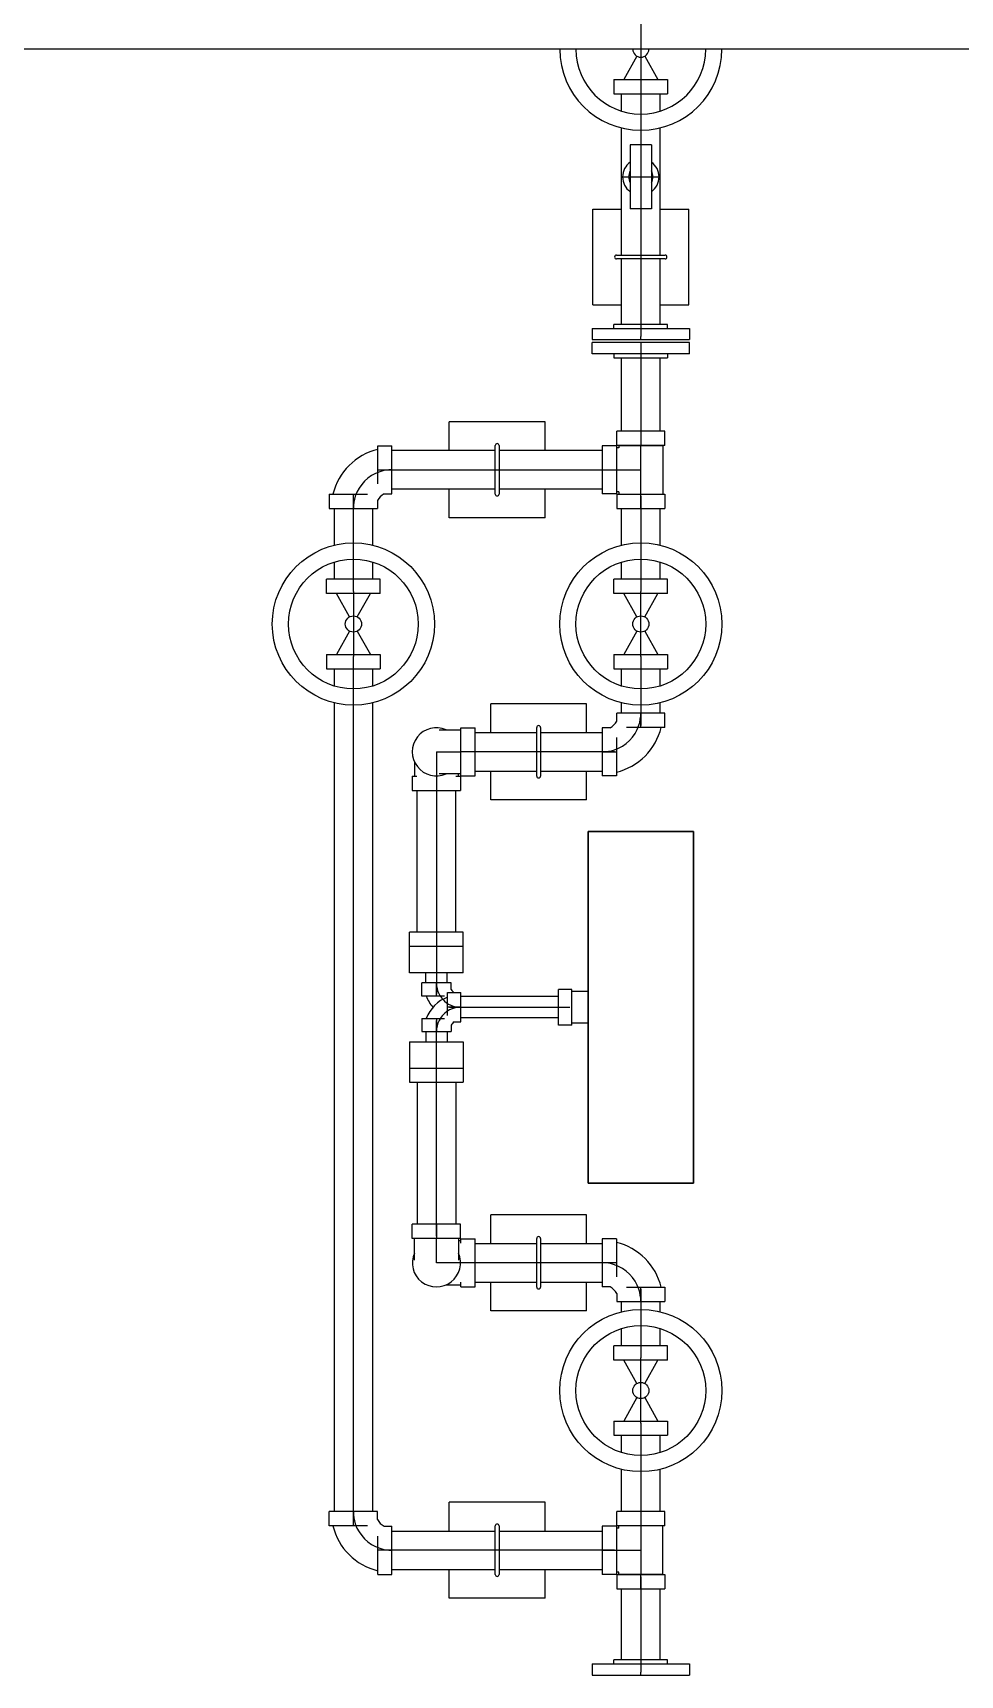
# Model space of a CAD drawing. Header units: inches. Extents: x 517790 to 538444, y 301815 to 302461.
# Drawn here: x 517919.116 to 517920.616, y 302311.201 to 302313.858 of the extents above; entities that cross this region are included whole.
import ezdxf

# ---------------------------------------------------------------- set-up
doc = ezdxf.new("R2010")
doc.units = ezdxf.units.IN
doc.header["$MEASUREMENT"] = 0
doc.layers.add('硅胶总平面底图 工艺装置区', color=253, linetype='Continuous')

msp = doc.modelspace()

# ---------------------------------------------------------------- linework, layer by layer
at = {"layer": '硅胶总平面底图 工艺装置区', "color": 253, "linetype": 'Continuous', "lineweight": -3}
for p, q in [((517920.0998, 302313.8842), (517920.0998, 302313.8316)), ((517922.9931, 302313.8316), (517917.9216, 302313.8316)), ((517920.0998, 302313.8316), (517920.0998, 302313.7789)), ((517920.0934, 302313.8201), (517920.0723, 302313.7822)), ((517920.1061, 302313.8201), (517920.1272, 302313.7822)), ((517920.0563, 302313.7822), (517920.0998, 302313.7822)), ((517920.0563, 302313.7822), (517920.0563, 302313.7593)), ((517920.0998, 302313.7822), (517920.1432, 302313.7822)), ((517920.0998, 302313.7789), (517920.0998, 302313.7593)), ((517920.1432, 302313.7822), (517920.1432, 302313.7593)), ((517920.0563, 302313.7593), (517920.0998, 302313.7593)), ((517920.0686, 302313.7313), (517920.0686, 302313.7593)), ((517920.0998, 302313.7593), (517920.0998, 302313.7266)), ((517920.0998, 302313.7593), (517920.1432, 302313.7593)), ((517920.1309, 302313.7313), (517920.1309, 302313.7593)), ((517920.0998, 302313.7266), (517920.0998, 302313.7004)), ((517920.0686, 302313.6249), (517920.0686, 302313.7041)), ((517920.0998, 302313.7004), (517920.0998, 302313.6766)), ((517920.1309, 302313.6249), (517920.1309, 302313.7041)), ((517920.0826, 302313.6766), (517920.0826, 302313.6249)), ((517920.117, 302313.6766), (517920.0826, 302313.6766)), ((517920.0998, 302313.6766), (517920.0998, 302313.6249)), ((517920.117, 302313.6766), (517920.117, 302313.6249)), ((517920.0686, 302313.6249), (517920.1309, 302313.6249)), ((517920.0686, 302313.4984), (517920.0686, 302313.6249)), ((517920.0826, 302313.6249), (517920.0826, 302313.5733)), ((517920.0998, 302313.6249), (517920.0998, 302313.6249)), ((517920.0998, 302313.6249), (517920.0998, 302313.6249)), ((517920.0998, 302313.6249), (517920.0998, 302313.5733)), ((517920.117, 302313.6249), (517920.117, 302313.5733)), ((517920.1309, 302313.4984), (517920.1309, 302313.6249)), ((517920.0223, 302313.4178), (517920.0223, 302313.5728)), ((517920.0223, 302313.5728), (517920.0686, 302313.5728)), ((517920.117, 302313.5733), (517920.0826, 302313.5733)), ((517920.0998, 302313.5733), (517920.0998, 302313.4984)), ((517920.1309, 302313.5728), (517920.1773, 302313.5728)), ((517920.1773, 302313.4178), (517920.1773, 302313.5728)), ((517920.0605, 302313.4984), (517920.139, 302313.4984)), ((517920.139, 302313.4922), (517920.0605, 302313.4922)), ((517920.0686, 302313.3863), (517920.0686, 302313.4922)), ((517920.0998, 302313.4984), (517920.0998, 302313.4922)), ((517920.0998, 302313.4922), (517920.0998, 302313.3863)), ((517920.1309, 302313.3863), (517920.1309, 302313.4922)), ((517920.0223, 302313.4178), (517920.0686, 302313.4178)), ((517920.1309, 302313.4178), (517920.1773, 302313.4178)), ((517920.021, 302313.3797), (517920.0998, 302313.3797)), ((517920.021, 302313.3797), (517920.021, 302313.3616)), ((517920.0998, 302313.3863), (517920.0563, 302313.3863)), ((517920.0563, 302313.3797), (517920.0563, 302313.3863)), ((517920.1432, 302313.3863), (517920.0998, 302313.3863)), ((517920.0998, 302313.3863), (517920.0998, 302313.3666)), ((517920.0998, 302313.3797), (517920.1785, 302313.3797)), ((517920.1432, 302313.3797), (517920.1432, 302313.3863)), ((517920.1785, 302313.3797), (517920.1785, 302313.3616)), ((517920.021, 302313.3616), (517920.0998, 302313.3616)), ((517920.0998, 302313.357), (517920.021, 302313.357)), ((517920.021, 302313.3389), (517920.021, 302313.357)), ((517920.0998, 302313.3616), (517920.0998, 302313.3666)), ((517920.0998, 302313.3616), (517920.1785, 302313.3616)), ((517920.0998, 302313.357), (517920.0998, 302313.352)), ((517920.1785, 302313.357), (517920.0998, 302313.357)), ((517920.1785, 302313.3389), (517920.1785, 302313.357)), ((517920.0998, 302313.3389), (517920.021, 302313.3389)), ((517920.0563, 302313.3389), (517920.0563, 302313.3323)), ((517920.0563, 302313.3323), (517920.0998, 302313.3323)), ((517920.0686, 302313.2135), (517920.0686, 302313.3323)), ((517920.0998, 302313.352), (517920.0998, 302313.3323)), ((517920.1785, 302313.3389), (517920.0998, 302313.3389)), ((517920.0998, 302313.3323), (517920.1432, 302313.3323)), ((517920.0998, 302313.3323), (517920.0998, 302313.2135)), ((517920.1309, 302313.2135), (517920.1309, 302313.3323)), ((517920.1432, 302313.3389), (517920.1432, 302313.3323)), ((517919.7898, 302313.1822), (517919.7898, 302313.2285)), ((517919.9448, 302313.2285), (517919.7898, 302313.2285)), ((517919.9448, 302313.1822), (517919.9448, 302313.2285)), ((517920.1387, 302313.2135), (517920.0608, 302313.2135)), ((517920.0608, 302313.1906), (517920.0608, 302313.2135)), ((517920.0998, 302313.2135), (517920.0998, 302313.1938)), ((517920.0998, 302313.2135), (517920.0998, 302313.1938)), ((517920.0998, 302313.1938), (517920.0998, 302313.1906)), ((517920.1387, 302313.1906), (517920.1387, 302313.2135)), ((517919.6743, 302313.1281), (517919.6743, 302313.19)), ((517919.6743, 302313.19), (517919.6972, 302313.19)), ((517919.6972, 302313.1121), (517919.6972, 302313.19)), ((517919.8642, 302313.1822), (517919.6972, 302313.1822)), ((517919.8642, 302313.1118), (517919.8642, 302313.1903)), ((517919.8704, 302313.1903), (517919.8704, 302313.1118)), ((517920.0373, 302313.1822), (517919.8704, 302313.1822)), ((517920.0373, 302313.19), (517920.0373, 302313.1121)), ((517920.0603, 302313.19), (517920.0373, 302313.19)), ((517920.0603, 302313.19), (517920.0603, 302313.1121)), ((517920.0641, 302313.1867), (517920.0603, 302313.1867)), ((517920.1387, 302313.1906), (517920.0608, 302313.1906)), ((517920.0641, 302313.1905), (517920.1355, 302313.1905)), ((517920.0641, 302313.1905), (517920.0641, 302313.1867)), ((517920.0998, 302313.1906), (517920.0998, 302313.1905)), ((517920.0998, 302313.1115), (517920.0998, 302313.1905)), ((517920.1355, 302313.1905), (517920.1355, 302313.1115)), ((517919.6743, 302313.151), (517919.6743, 302313.151)), ((517919.6743, 302313.151), (517919.6775, 302313.151)), ((517919.6775, 302313.151), (517919.6972, 302313.151)), ((517919.6775, 302313.151), (517919.6972, 302313.151)), ((517919.6972, 302313.151), (517919.8642, 302313.151)), ((517919.8642, 302313.151), (517919.8704, 302313.151)), ((517919.8704, 302313.151), (517920.0373, 302313.151)), ((517920.0373, 302313.151), (517920.057, 302313.151)), ((517920.0373, 302313.151), (517920.057, 302313.151)), ((517920.057, 302313.151), (517920.0603, 302313.151)), ((517920.0603, 302313.151), (517920.0998, 302313.151)), ((517919.8642, 302313.1199), (517919.6972, 302313.1199)), ((517919.7898, 302313.0735), (517919.7898, 302313.1199)), ((517920.0373, 302313.1199), (517919.8704, 302313.1199)), ((517919.9448, 302313.0735), (517919.9448, 302313.1199)), ((517920.0641, 302313.1153), (517920.0603, 302313.1153)), ((517920.0641, 302313.1153), (517920.0641, 302313.1115)), ((517919.5958, 302313.1115), (517919.6577, 302313.1115)), ((517919.5958, 302313.1115), (517919.5958, 302313.0886)), ((517919.5958, 302313.0886), (517919.6737, 302313.0886)), ((517919.6036, 302313.0886), (517919.6036, 302313.0291)), ((517919.6348, 302313.1115), (517919.6348, 302313.1115)), ((517919.6348, 302313.1083), (517919.6348, 302313.1115)), ((517919.6348, 302313.0886), (517919.6348, 302313.1083)), ((517919.6348, 302313.0886), (517919.6348, 302313.1083)), ((517919.6348, 302313.0328), (517919.6348, 302313.0886)), ((517919.6659, 302313.0886), (517919.6659, 302313.0291)), ((517919.6737, 302313.1014), (517919.6737, 302313.0886)), ((517919.6844, 302313.1121), (517919.6972, 302313.1121)), ((517920.0603, 302313.1121), (517920.0373, 302313.1121)), ((517920.0608, 302313.1115), (517920.1387, 302313.1115)), ((517920.0608, 302313.1115), (517920.0608, 302313.0886)), ((517920.0608, 302313.0886), (517920.1387, 302313.0886)), ((517920.0686, 302313.0291), (517920.0686, 302313.0886)), ((517920.0998, 302313.1083), (517920.0998, 302313.1115)), ((517920.0998, 302313.0886), (517920.0998, 302313.1083)), ((517920.0998, 302313.1083), (517920.0998, 302313.0886)), ((517920.0998, 302313.0886), (517920.0998, 302313.0328)), ((517920.1309, 302313.0291), (517920.1309, 302313.0886)), ((517920.1387, 302313.1115), (517920.1387, 302313.0886)), ((517919.9448, 302313.0735), (517919.7898, 302313.0735)), ((517919.6348, 302313.0066), (517919.6348, 302313.0328)), ((517920.0998, 302313.0328), (517920.0998, 302313.0066)), ((517919.6036, 302313.0018), (517919.6036, 302312.9739)), ((517919.6348, 302312.9739), (517919.6348, 302313.0066)), ((517919.6659, 302313.0018), (517919.6659, 302312.9739)), ((517920.0686, 302312.9739), (517920.0686, 302313.0018)), ((517920.0998, 302313.0066), (517920.0998, 302312.9739)), ((517920.1309, 302312.9739), (517920.1309, 302313.0018)), ((517919.6348, 302312.9739), (517919.5913, 302312.9739)), ((517919.5913, 302312.951), (517919.5913, 302312.9739)), ((517919.6782, 302312.9739), (517919.6348, 302312.9739)), ((517919.6348, 302312.9542), (517919.6348, 302312.9739)), ((517919.6348, 302312.9542), (517919.6348, 302312.8489)), ((517919.6782, 302312.951), (517919.6782, 302312.9739)), ((517920.0998, 302312.9739), (517920.0563, 302312.9739)), ((517920.0563, 302312.951), (517920.0563, 302312.9739)), ((517920.0998, 302312.9739), (517920.0998, 302312.9542)), ((517920.1432, 302312.9739), (517920.0998, 302312.9739)), ((517920.0998, 302312.8489), (517920.0998, 302312.9542)), ((517920.1432, 302312.951), (517920.1432, 302312.9739)), ((517919.6348, 302312.951), (517919.5913, 302312.951)), ((517919.6284, 302312.9131), (517919.6074, 302312.951)), ((517919.6782, 302312.951), (517919.6348, 302312.951)), ((517919.6411, 302312.9131), (517919.6622, 302312.951)), ((517920.0998, 302312.951), (517920.0563, 302312.951)), ((517920.0934, 302312.9131), (517920.0723, 302312.951)), ((517920.1432, 302312.951), (517920.0998, 302312.951)), ((517920.1061, 302312.9131), (517920.1272, 302312.951)), ((517919.6284, 302312.8901), (517919.6074, 302312.8522)), ((517919.6411, 302312.8901), (517919.6622, 302312.8522)), ((517920.0934, 302312.8901), (517920.0723, 302312.8522)), ((517920.1061, 302312.8901), (517920.1272, 302312.8522)), ((517919.5913, 302312.8522), (517919.6348, 302312.8522)), ((517919.5913, 302312.8522), (517919.5913, 302312.8293)), ((517919.6348, 302312.8522), (517919.6782, 302312.8522)), ((517919.6348, 302312.8293), (517919.6348, 302312.8489)), ((517919.6782, 302312.8522), (517919.6782, 302312.8293)), ((517920.0563, 302312.8522), (517920.0998, 302312.8522)), ((517920.0563, 302312.8522), (517920.0563, 302312.8293)), ((517920.0998, 302312.8522), (517920.1432, 302312.8522)), ((517920.0998, 302312.8489), (517920.0998, 302312.8293)), ((517920.1432, 302312.8522), (517920.1432, 302312.8293)), ((517919.5913, 302312.8293), (517919.6348, 302312.8293)), ((517919.6036, 302312.8293), (517919.6036, 302312.8013)), ((517919.6348, 302312.8293), (517919.6782, 302312.8293)), ((517919.6348, 302312.7966), (517919.6348, 302312.8293)), ((517919.6659, 302312.8293), (517919.6659, 302312.8013)), ((517920.0563, 302312.8293), (517920.0998, 302312.8293)), ((517920.0686, 302312.8013), (517920.0686, 302312.8293)), ((517920.0998, 302312.8293), (517920.1432, 302312.8293)), ((517920.0998, 302312.8293), (517920.0998, 302312.7966)), ((517920.1309, 302312.8013), (517920.1309, 302312.8293)), ((517919.6348, 302312.7704), (517919.6348, 302312.7966)), ((517920.0998, 302312.7966), (517920.0998, 302312.7704)), ((517919.6036, 302312.7741), (517919.6036, 302311.4657)), ((517919.6348, 302311.4657), (517919.6348, 302312.7704)), ((517919.6659, 302312.7741), (517919.6659, 302311.4657)), ((517919.8569, 302312.7261), (517919.8569, 302312.7724)), ((517920.0119, 302312.7724), (517919.8569, 302312.7724)), ((517920.0119, 302312.7261), (517920.0119, 302312.7724)), ((517920.0686, 302312.7574), (517920.0686, 302312.7741)), ((517920.0998, 302312.7704), (517920.0998, 302312.7574)), ((517920.1309, 302312.7574), (517920.1309, 302312.7741)), ((517920.1387, 302312.7574), (517920.0608, 302312.7574)), ((517920.0608, 302312.7446), (517920.0608, 302312.7574)), ((517920.0998, 302312.7377), (517920.0998, 302312.7574)), ((517920.0998, 302312.7574), (517920.0998, 302312.7377)), ((517920.1387, 302312.7344), (517920.1387, 302312.7574)), ((517919.7735, 302312.7306), (517919.8086, 302312.7306)), ((517919.8086, 302312.656), (517919.8086, 302312.7339)), ((517919.8086, 302312.7339), (517919.8316, 302312.7339)), ((517919.8316, 302312.656), (517919.8316, 302312.7339)), ((517919.8316, 302312.7261), (517919.9313, 302312.7261)), ((517919.9313, 302312.6557), (517919.9313, 302312.7342)), ((517919.9375, 302312.7342), (517919.9375, 302312.6557)), ((517919.9375, 302312.7261), (517920.0373, 302312.7261)), ((517920.0373, 302312.7339), (517920.0373, 302312.6949)), ((517920.0501, 302312.7339), (517920.0373, 302312.7339)), ((517920.0602, 302312.7178), (517920.0602, 302312.6949)), ((517920.1387, 302312.7344), (517920.0768, 302312.7344)), ((517920.0998, 302312.7344), (517920.0998, 302312.7377)), ((517920.0998, 302312.7344), (517920.0998, 302312.7344)), ((517919.7691, 302312.6949), (517919.8086, 302312.6949)), ((517919.7691, 302312.6949), (517919.7691, 302312.656)), ((517919.8086, 302312.6949), (517919.8086, 302312.6949)), ((517919.8119, 302312.6949), (517919.8086, 302312.6949)), ((517919.8316, 302312.6949), (517919.8119, 302312.6949)), ((517919.8316, 302312.6949), (517919.8119, 302312.6949)), ((517919.9313, 302312.6949), (517919.8316, 302312.6949)), ((517919.9375, 302312.6949), (517919.9313, 302312.6949)), ((517920.0373, 302312.6949), (517919.9375, 302312.6949)), ((517920.0373, 302312.6949), (517920.057, 302312.6949)), ((517920.0373, 302312.6949), (517920.0373, 302312.656)), ((517920.057, 302312.6949), (517920.0373, 302312.6949)), ((517920.057, 302312.6949), (517920.0602, 302312.6949)), ((517920.0602, 302312.6949), (517920.0603, 302312.6949)), ((517920.0602, 302312.6949), (517920.0602, 302312.656)), ((517919.7334, 302312.6793), (517919.7334, 302312.6554)), ((517919.8316, 302312.6638), (517919.9313, 302312.6638)), ((517919.8569, 302312.6174), (517919.8569, 302312.6638)), ((517919.9375, 302312.6638), (517920.0373, 302312.6638)), ((517920.0119, 302312.6174), (517920.0119, 302312.6638)), ((517919.7301, 302312.6554), (517919.7376, 302312.6554)), ((517919.7301, 302312.6554), (517919.7301, 302312.6325)), ((517919.7691, 302312.656), (517919.7691, 302312.6522)), ((517919.7691, 302312.6522), (517919.7691, 302312.6325)), ((517919.8086, 302312.6592), (517919.7735, 302312.6592)), ((517919.8006, 302312.6554), (517919.8081, 302312.6554)), ((517919.8048, 302312.6554), (517919.8048, 302312.6592)), ((517919.8081, 302312.6554), (517919.8081, 302312.6325)), ((517919.8086, 302312.656), (517919.8316, 302312.656)), ((517920.0602, 302312.656), (517920.0373, 302312.656)), ((517919.7301, 302312.6325), (517919.8081, 302312.6325)), ((517919.7379, 302312.403), (517919.7379, 302312.6325)), ((517919.7691, 302312.6325), (517919.7691, 302312.403)), ((517919.8003, 302312.403), (517919.8003, 302312.6325)), ((517920.0119, 302312.6174), (517919.8569, 302312.6174)), ((517920.0145, 302312.5657), (517920.0145, 302311.9973)), ((517920.0145, 302311.9973), (517920.0145, 302312.5657)), ((517920.185, 302312.5657), (517920.0145, 302312.5657)), ((517920.0145, 302312.5657), (517920.185, 302312.5657)), ((517920.185, 302311.9973), (517920.185, 302312.5657)), ((517920.185, 302312.5657), (517920.185, 302311.9973)), ((517919.7691, 302312.403), (517919.7257, 302312.403)), ((517919.7257, 302312.3374), (517919.7257, 302312.403)), ((517919.7257, 302312.38), (517919.7257, 302312.403)), ((517919.8125, 302312.403), (517919.7691, 302312.403)), ((517919.7691, 302312.403), (517919.7691, 302312.3833)), ((517919.8125, 302312.3374), (517919.8125, 302312.403)), ((517919.8125, 302312.38), (517919.8125, 302312.403)), ((517919.7691, 302312.38), (517919.7257, 302312.38)), ((517919.7691, 302312.3833), (517919.7691, 302312.3554)), ((517919.8125, 302312.38), (517919.7691, 302312.38)), ((517919.7691, 302312.3554), (517919.7691, 302312.3374)), ((517919.7691, 302312.3374), (517919.7257, 302312.3374)), ((517919.7928, 302312.321), (517919.7453, 302312.321)), ((517919.7453, 302312.2997), (517919.7453, 302312.321)), ((517919.7518, 302312.321), (517919.7518, 302312.3374)), ((517919.8125, 302312.3374), (517919.7691, 302312.3374)), ((517919.7691, 302312.3374), (517919.7691, 302312.321)), ((517919.7691, 302312.3029), (517919.7691, 302312.321)), ((517919.7691, 302312.321), (517919.7691, 302312.3029)), ((517919.7864, 302312.321), (517919.7864, 302312.3374)), ((517919.7928, 302312.3103), (517919.7928, 302312.321)), ((517919.7824, 302312.2997), (517919.7453, 302312.2997)), ((517919.7691, 302312.2997), (517919.7691, 302312.3029)), ((517919.7691, 302312.2996), (517919.7691, 302312.2997)), ((517919.7872, 302312.2816), (517919.7872, 302312.3054)), ((517919.7872, 302312.3054), (517919.8085, 302312.3054)), ((517919.8085, 302312.2816), (517919.8085, 302312.3054)), ((517919.9668, 302312.2989), (517919.8085, 302312.2989)), ((517919.9668, 302312.2816), (517919.9668, 302312.3103)), ((517919.9881, 302312.3103), (517919.9668, 302312.3103)), ((517919.9881, 302312.2816), (517919.9881, 302312.3103)), ((517920.0145, 302312.3071), (517919.9881, 302312.3071)), ((517919.7453, 302312.2635), (517919.7824, 302312.2635)), ((517919.7453, 302312.2635), (517919.7453, 302312.2422)), ((517919.7691, 302312.2636), (517919.7691, 302312.2635)), ((517919.7691, 302312.2635), (517919.7691, 302312.2603)), ((517919.7872, 302312.2816), (517919.7871, 302312.2816)), ((517919.7904, 302312.2816), (517919.7872, 302312.2816)), ((517919.7872, 302312.2683), (517919.7872, 302312.2816)), ((517919.7904, 302312.2816), (517919.8085, 302312.2816)), ((517919.8085, 302312.2816), (517919.7904, 302312.2816)), ((517919.8085, 302312.2816), (517919.9668, 302312.2816)), ((517919.8085, 302312.2579), (517919.8085, 302312.2816)), ((517919.9668, 302312.2643), (517919.8085, 302312.2643)), ((517919.9668, 302312.2529), (517919.9668, 302312.2816)), ((517919.9668, 302312.2816), (517919.9848, 302312.2816)), ((517919.9881, 302312.2529), (517919.9881, 302312.2816)), ((517919.7453, 302312.2422), (517919.7928, 302312.2422)), ((517919.7518, 302312.2422), (517919.7518, 302312.2258)), ((517919.7691, 302312.2603), (517919.7691, 302312.2422)), ((517919.7691, 302312.2422), (517919.7691, 302312.2603)), ((517919.7691, 302312.2258), (517919.7691, 302312.2422)), ((517919.7864, 302312.2422), (517919.7864, 302312.2258)), ((517919.7928, 302312.2529), (517919.7928, 302312.2422)), ((517919.7978, 302312.2579), (517919.8085, 302312.2579)), ((517919.9881, 302312.2529), (517919.9668, 302312.2529)), ((517920.0145, 302312.2561), (517919.9881, 302312.2561)), ((517919.7257, 302312.2258), (517919.7691, 302312.2258)), ((517919.7257, 302312.2258), (517919.7257, 302312.1602)), ((517919.7691, 302312.2258), (517919.8125, 302312.2258)), ((517919.7691, 302312.2078), (517919.7691, 302312.2258)), ((517919.8125, 302312.2258), (517919.8125, 302312.1602)), ((517919.7691, 302312.1799), (517919.7691, 302312.2078)), ((517919.7257, 302312.1832), (517919.7691, 302312.1832)), ((517919.7257, 302312.1832), (517919.7257, 302312.1602)), ((517919.7257, 302312.1602), (517919.7691, 302312.1602)), ((517919.7379, 302312.1602), (517919.7379, 302311.9307)), ((517919.7691, 302312.1832), (517919.8125, 302312.1832)), ((517919.7691, 302312.1602), (517919.7691, 302312.1799)), ((517919.7691, 302311.9307), (517919.7691, 302312.1602)), ((517919.7691, 302312.1602), (517919.8125, 302312.1602)), ((517919.8003, 302312.1602), (517919.8003, 302311.9307)), ((517919.8125, 302312.1832), (517919.8125, 302312.1602)), ((517920.0145, 302311.9973), (517920.185, 302311.9973)), ((517920.185, 302311.9973), (517920.0145, 302311.9973)), ((517919.8569, 302311.8994), (517919.8569, 302311.9458)), ((517920.0119, 302311.9458), (517919.8569, 302311.9458)), ((517920.0119, 302311.8994), (517920.0119, 302311.9458)), ((517919.8081, 302311.9307), (517919.7301, 302311.9307)), ((517919.7301, 302311.9078), (517919.7301, 302311.9307)), ((517919.7691, 302311.9111), (517919.7691, 302311.9307)), ((517919.7691, 302311.9307), (517919.7691, 302311.9111)), ((517919.8081, 302311.9078), (517919.8081, 302311.9307)), ((517919.8081, 302311.9078), (517919.7301, 302311.9078)), ((517919.7334, 302311.8726), (517919.7334, 302311.9078)), ((517919.7691, 302311.9111), (517919.7691, 302311.9078)), ((517919.7691, 302311.9078), (517919.7691, 302311.9078)), ((517919.7691, 302311.8683), (517919.7691, 302311.9078)), ((517919.8048, 302311.9078), (517919.8048, 302311.8726)), ((517919.8086, 302311.904), (517919.8048, 302311.904)), ((517919.8086, 302311.8998), (517919.8086, 302311.9073)), ((517919.8086, 302311.9073), (517919.8316, 302311.9073)), ((517919.8316, 302311.8683), (517919.8316, 302311.9073)), ((517919.8316, 302311.8994), (517919.9313, 302311.8994)), ((517919.9313, 302311.829), (517919.9313, 302311.9075)), ((517919.9375, 302311.9075), (517919.9375, 302311.829)), ((517919.9375, 302311.8994), (517920.0373, 302311.8994)), ((517920.0373, 302311.9073), (517920.0373, 302311.8293)), ((517920.0602, 302311.9073), (517920.0373, 302311.9073)), ((517920.0602, 302311.9073), (517920.0602, 302311.8454)), ((517919.8081, 302311.8683), (517919.7691, 302311.8683)), ((517919.8119, 302311.8683), (517919.8081, 302311.8683)), ((517919.8316, 302311.8683), (517919.8119, 302311.8683)), ((517919.9313, 302311.8683), (517919.8316, 302311.8683)), ((517919.8316, 302311.8293), (517919.8316, 302311.8683)), ((517919.9375, 302311.8683), (517919.9313, 302311.8683)), ((517920.0373, 302311.8683), (517919.9375, 302311.8683)), ((517920.057, 302311.8683), (517920.0373, 302311.8683)), ((517920.057, 302311.8683), (517920.0373, 302311.8683)), ((517920.0602, 302311.8683), (517920.057, 302311.8683)), ((517920.0603, 302311.8683), (517920.0602, 302311.8683)), ((517919.7847, 302311.8326), (517919.8086, 302311.8326)), ((517919.8086, 302311.8293), (517919.8086, 302311.8367)), ((517919.8086, 302311.8293), (517919.8316, 302311.8293)), ((517919.8316, 302311.8371), (517919.9313, 302311.8371)), ((517919.8569, 302311.7908), (517919.8569, 302311.8371)), ((517919.9375, 302311.8371), (517920.0373, 302311.8371)), ((517920.0119, 302311.7908), (517920.0119, 302311.8371)), ((517920.0501, 302311.8293), (517920.0373, 302311.8293)), ((517920.0608, 302311.8187), (517920.0608, 302311.8058)), ((517920.0768, 302311.8288), (517920.0998, 302311.8288)), ((517920.0998, 302311.8288), (517920.0998, 302311.8288)), ((517920.0998, 302311.8255), (517920.0998, 302311.8288)), ((517920.0998, 302311.8288), (517920.1387, 302311.8288)), ((517920.0998, 302311.8058), (517920.0998, 302311.8255)), ((517920.0998, 302311.8255), (517920.0998, 302311.8058)), ((517920.1387, 302311.8288), (517920.1387, 302311.8058)), ((517920.0119, 302311.7908), (517919.8569, 302311.7908)), ((517920.0608, 302311.8058), (517920.0998, 302311.8058)), ((517920.0686, 302311.7891), (517920.0686, 302311.8058)), ((517920.0998, 302311.8058), (517920.1387, 302311.8058)), ((517920.0998, 302311.8058), (517920.0998, 302311.7928)), ((517920.0998, 302311.7928), (517920.0998, 302311.7666)), ((517920.1309, 302311.7891), (517920.1309, 302311.8058)), ((517920.0686, 302311.7339), (517920.0686, 302311.7619)), ((517920.0998, 302311.7666), (517920.0998, 302311.7339)), ((517920.1309, 302311.7339), (517920.1309, 302311.7619)), ((517920.0998, 302311.7339), (517920.0563, 302311.7339)), ((517920.0563, 302311.711), (517920.0563, 302311.7339)), ((517920.1432, 302311.7339), (517920.0998, 302311.7339)), ((517920.0998, 302311.7339), (517920.0998, 302311.7143)), ((517920.1432, 302311.711), (517920.1432, 302311.7339)), ((517920.0998, 302311.711), (517920.0563, 302311.711)), ((517920.0934, 302311.6731), (517920.0723, 302311.711)), ((517920.0998, 302311.609), (517920.0998, 302311.7143)), ((517920.1432, 302311.711), (517920.0998, 302311.711)), ((517920.1061, 302311.6731), (517920.1272, 302311.711)), ((517920.0934, 302311.6501), (517920.0723, 302311.6122)), ((517920.1061, 302311.6501), (517920.1272, 302311.6122)), ((517920.0563, 302311.6122), (517920.0998, 302311.6122)), ((517920.0563, 302311.6122), (517920.0563, 302311.5893)), ((517920.0998, 302311.6122), (517920.1432, 302311.6122)), ((517920.0998, 302311.609), (517920.0998, 302311.5893)), ((517920.1432, 302311.6122), (517920.1432, 302311.5893)), ((517920.0563, 302311.5893), (517920.0998, 302311.5893)), ((517920.0686, 302311.5614), (517920.0686, 302311.5893)), ((517920.0998, 302311.5893), (517920.1432, 302311.5893)), ((517920.0998, 302311.5893), (517920.0998, 302311.5566)), ((517920.1309, 302311.5614), (517920.1309, 302311.5893)), ((517920.0998, 302311.5566), (517920.0998, 302311.5304)), ((517920.0686, 302311.4657), (517920.0686, 302311.5341)), ((517920.0998, 302311.5304), (517920.0998, 302311.4657)), ((517920.1309, 302311.4657), (517920.1309, 302311.5341)), ((517919.9448, 302311.4808), (517919.7898, 302311.4808)), ((517919.7898, 302311.4344), (517919.7898, 302311.4808)), ((517919.9448, 302311.4344), (517919.9448, 302311.4808)), ((517919.6737, 302311.4657), (517919.5958, 302311.4657)), ((517919.5958, 302311.4428), (517919.5958, 302311.4657)), ((517919.6577, 302311.4428), (517919.5958, 302311.4428)), ((517919.6348, 302311.4461), (517919.6348, 302311.4657)), ((517919.6348, 302311.4461), (517919.6348, 302311.4657)), ((517919.6348, 302311.4428), (517919.6348, 302311.4461)), ((517919.6348, 302311.4428), (517919.6348, 302311.4428)), ((517919.6737, 302311.4529), (517919.6737, 302311.4657)), ((517919.6844, 302311.4423), (517919.6972, 302311.4423)), ((517919.6972, 302311.3643), (517919.6972, 302311.4423)), ((517919.8642, 302311.364), (517919.8642, 302311.4425)), ((517919.8704, 302311.4425), (517919.8704, 302311.364)), ((517920.0373, 302311.4423), (517920.0373, 302311.4033)), ((517920.0603, 302311.4423), (517920.0373, 302311.4423)), ((517920.0603, 302311.4423), (517920.0603, 302311.4033)), ((517920.1387, 302311.4657), (517920.0608, 302311.4657)), ((517920.0608, 302311.4428), (517920.0608, 302311.4657)), ((517920.1387, 302311.4428), (517920.0608, 302311.4428)), ((517920.0641, 302311.439), (517920.0641, 302311.4428)), ((517920.0998, 302311.4657), (517920.0998, 302311.4461)), ((517920.0998, 302311.4657), (517920.0998, 302311.4461)), ((517920.0998, 302311.4461), (517920.0998, 302311.4428)), ((517920.0998, 302311.4428), (517920.0998, 302311.3638)), ((517920.1355, 302311.3638), (517920.1355, 302311.4428)), ((517920.1387, 302311.4428), (517920.1387, 302311.4657)), ((517919.6743, 302311.3643), (517919.6743, 302311.4262)), ((517919.6972, 302311.4344), (517919.8642, 302311.4344)), ((517919.8704, 302311.4344), (517920.0373, 302311.4344)), ((517920.0641, 302311.439), (517920.0603, 302311.439)), ((517919.6743, 302311.4033), (517919.6743, 302311.4033)), ((517919.6775, 302311.4033), (517919.6743, 302311.4033)), ((517919.6972, 302311.4033), (517919.6775, 302311.4033)), ((517919.6972, 302311.4033), (517919.6775, 302311.4033)), ((517919.8642, 302311.4033), (517919.6972, 302311.4033)), ((517919.8704, 302311.4033), (517919.8642, 302311.4033)), ((517920.0373, 302311.4033), (517919.8704, 302311.4033)), ((517920.057, 302311.4033), (517920.0373, 302311.4033)), ((517920.0373, 302311.4033), (517920.057, 302311.4033)), ((517920.0373, 302311.4033), (517920.0373, 302311.3643)), ((517920.057, 302311.4033), (517920.0603, 302311.4033)), ((517920.0603, 302311.4033), (517920.0998, 302311.4033)), ((517920.0603, 302311.4033), (517920.0603, 302311.3643)), ((517919.6743, 302311.3643), (517919.6972, 302311.3643)), ((517919.6972, 302311.3721), (517919.8642, 302311.3721)), ((517919.7898, 302311.3258), (517919.7898, 302311.3721)), ((517919.8704, 302311.3721), (517920.0373, 302311.3721)), ((517919.9448, 302311.3258), (517919.9448, 302311.3721)), ((517920.0603, 302311.3643), (517920.0373, 302311.3643)), ((517920.0641, 302311.3676), (517920.0603, 302311.3676)), ((517920.0608, 302311.3638), (517920.1387, 302311.3638)), ((517920.0608, 302311.3638), (517920.0608, 302311.3408)), ((517920.0641, 302311.3638), (517920.0641, 302311.3676)), ((517920.1355, 302311.3638), (517920.0641, 302311.3638)), ((517920.0998, 302311.3638), (517920.0998, 302311.3638)), ((517920.0998, 302311.3605), (517920.0998, 302311.3638)), ((517920.0998, 302311.3408), (517920.0998, 302311.3605)), ((517920.0998, 302311.3605), (517920.0998, 302311.3408)), ((517920.1387, 302311.3638), (517920.1387, 302311.3408)), ((517920.0608, 302311.3408), (517920.1387, 302311.3408)), ((517920.0686, 302311.2259), (517920.0686, 302311.3408)), ((517920.0998, 302311.3408), (517920.0998, 302311.2259)), ((517920.1309, 302311.2259), (517920.1309, 302311.3408)), ((517919.9448, 302311.3258), (517919.7898, 302311.3258)), ((517920.021, 302311.2193), (517920.0998, 302311.2193)), ((517920.021, 302311.2193), (517920.021, 302311.2012)), ((517920.021, 302311.2012), (517920.0998, 302311.2012)), ((517920.0998, 302311.2259), (517920.0563, 302311.2259)), ((517920.0563, 302311.2193), (517920.0563, 302311.2259)), ((517920.1432, 302311.2259), (517920.0998, 302311.2259)), ((517920.0998, 302311.2259), (517920.0998, 302311.2062)), ((517920.0998, 302311.2193), (517920.1785, 302311.2193)), ((517920.0998, 302311.2012), (517920.0998, 302311.2062)), ((517920.0998, 302311.2012), (517920.1785, 302311.2012)), ((517920.1432, 302311.2193), (517920.1432, 302311.2259)), ((517920.1785, 302311.2193), (517920.1785, 302311.2012))]:
    msp.add_line(p, q, dxfattribs=at)
for centre, radius in [((517919.6348, 302312.9016), 0.1312), ((517920.0998, 302312.9016), 0.1312), ((517919.6348, 302312.9016), 0.105), ((517920.0998, 302312.9016), 0.105), ((517919.6348, 302312.9016), 0.0131), ((517920.0998, 302312.9016), 0.0131), ((517920.0998, 302311.6616), 0.1312), ((517920.0998, 302311.6616), 0.105), ((517920.0998, 302311.6616), 0.0131)]:
    msp.add_circle(centre, radius, dxfattribs=at)
for centre, radius, start, end in [((517920.0998, 302313.8316), 0.1312, 180, 270), ((517920.0998, 302313.8316), 0.105, 180, 270), ((517920.0998, 302313.8316), 0.0131, 180, 270), ((517920.0998, 302313.8316), 0.0131, 270, 0), ((517920.0998, 302313.8316), 0.1312, 270, 0), ((517920.0998, 302313.8316), 0.105, 270, 0), ((517920.0998, 302313.6249), 0.0295, 125.6391, 234.3609), ((517920.0998, 302313.6249), 0.0295, 305.6391, 54.3609), ((517920.0998, 302313.6249), 0.0197, 150.9287, 209.0713), ((517920.0998, 302313.6249), 0.0197, 330.9287, 29.0713), ((517920.0605, 302313.4953), 0.0031, 90, 270), ((517920.139, 302313.4953), 0.0031, 270, 90), ((517919.8673, 302313.1903), 0.0031, 0, 180), ((517919.6972, 302313.0886), 0.0982, 103.524, 166.476), ((517919.6972, 302313.0886), 0.0625, 108.3684, 161.6316), ((517919.6972, 302313.0886), 0.0625, 90, 108.3684), ((517919.6972, 302313.0886), 0.0625, 161.6316, 180), ((517919.6972, 302313.0886), 0.0268, 118.6636, 151.3364), ((517919.8673, 302313.1118), 0.0031, 180, 0), ((517920.0373, 302312.7574), 0.0268, 298.6636, 331.3364), ((517920.0373, 302312.7574), 0.0625, 341.6316, 0), ((517919.7691, 302312.6949), 0.039, 66.3231, 293.6769), ((517919.9344, 302312.7342), 0.0031, 0, 180), ((517920.0373, 302312.7574), 0.0625, 288.3684, 341.6316), ((517920.0373, 302312.7574), 0.0982, 283.524, 346.476), ((517920.0373, 302312.7574), 0.0625, 270, 288.3684), ((517919.9344, 302312.6557), 0.0031, 180, 0), ((517919.8085, 302312.321), 0.0394, 180, 207.2796), ((517919.8085, 302312.321), 0.0598, 200.8662, 221.1395), ((517919.8085, 302312.2422), 0.0598, 110.8662, 159.1338), ((517919.8085, 302312.321), 0.0394, 207.2796, 222.2526), ((517919.8085, 302312.321), 0.0394, 222.2526, 270), ((517919.8085, 302312.321), 0.0189, 214.2704, 235.7296), ((517919.8085, 302312.2422), 0.0394, 117.2796, 152.7204), ((517919.8085, 302312.2422), 0.0394, 90, 117.2796), ((517919.8085, 302312.2422), 0.0394, 152.7204, 180), ((517919.8085, 302312.2422), 0.0189, 124.2704, 145.7296), ((517919.9344, 302311.9075), 0.0031, 0, 180), ((517920.0373, 302311.8058), 0.0982, 13.524, 76.476), ((517919.7691, 302311.8683), 0.039, 156.3231, 23.6769), ((517920.0373, 302311.8058), 0.0625, 71.6316, 90), ((517920.0373, 302311.8058), 0.0625, 18.3684, 71.6316), ((517919.9344, 302311.829), 0.0031, 180, 0), ((517920.0373, 302311.8058), 0.0268, 28.6636, 61.3364), ((517920.0373, 302311.8058), 0.0625, 0, 18.3684), ((517919.6972, 302311.4657), 0.0982, 193.524, 256.476), ((517919.6972, 302311.4657), 0.0625, 180, 198.3684), ((517919.6972, 302311.4657), 0.0625, 198.3684, 251.6316), ((517919.6972, 302311.4657), 0.0268, 208.6636, 241.3364), ((517919.8673, 302311.4425), 0.0031, 0, 180), ((517919.6972, 302311.4657), 0.0625, 251.6316, 270), ((517919.8673, 302311.364), 0.0031, 180, 0)]:
    msp.add_arc(centre, radius, start, end, dxfattribs=at)

doc.saveas('drawing.dxf')
